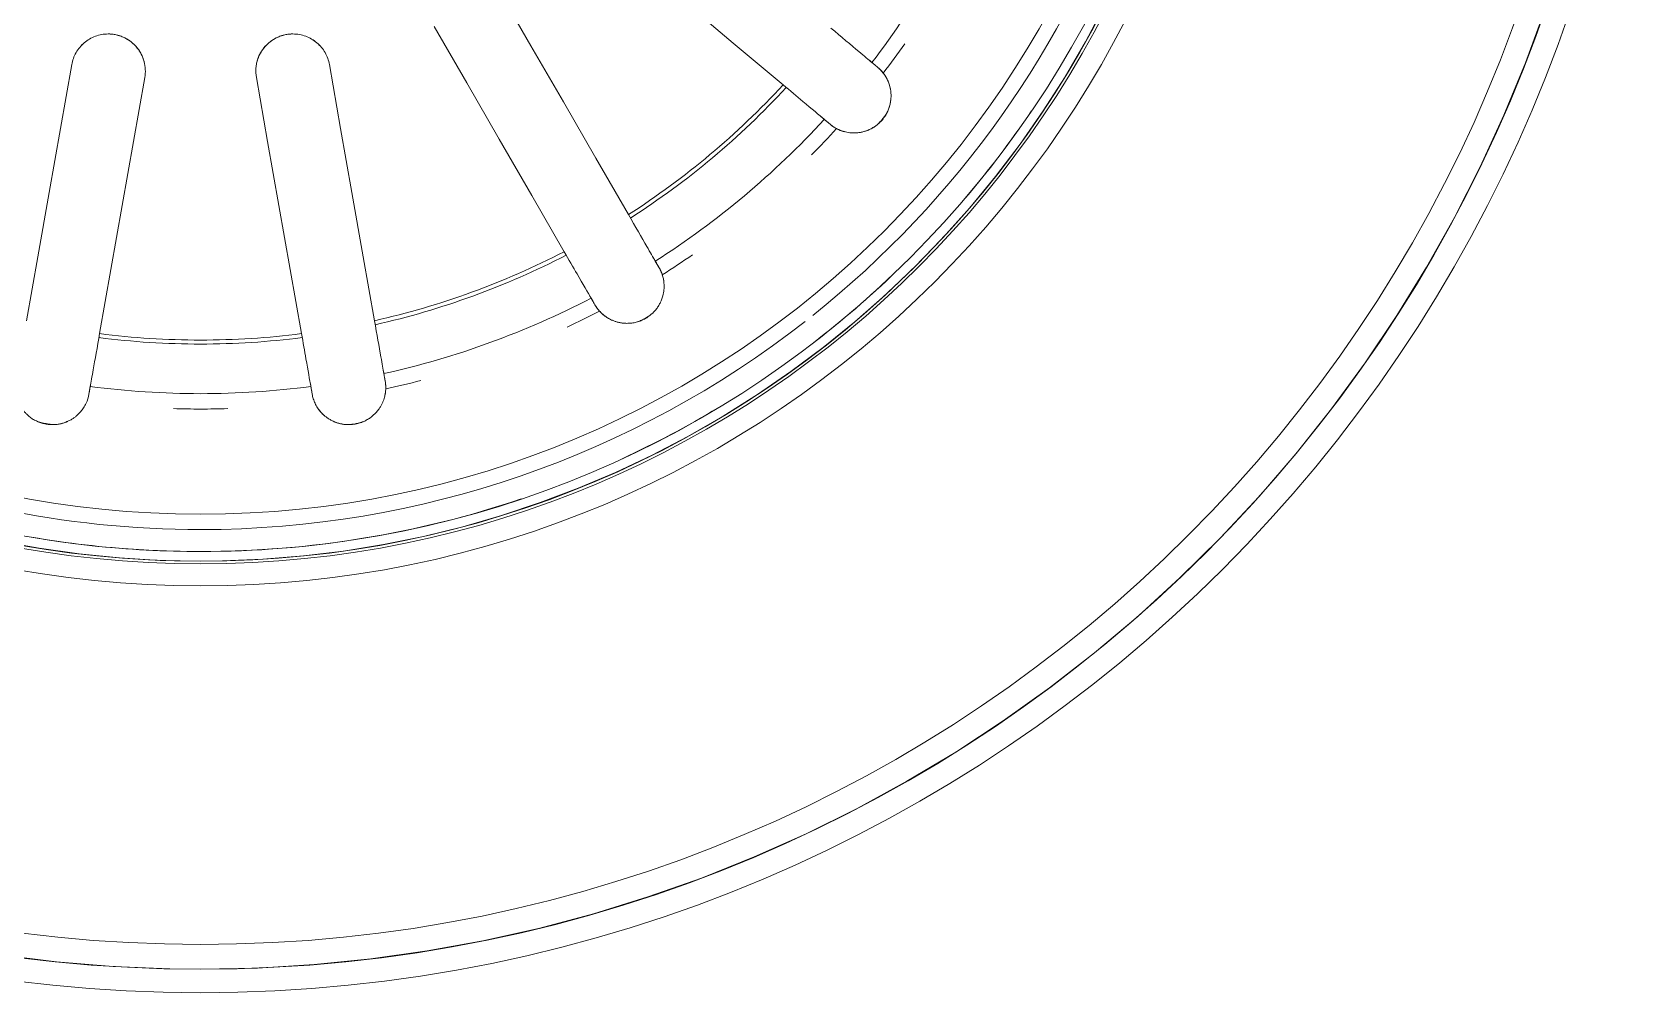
# Model space of a CAD drawing. Header units: millimetres. Extents: x -11245 to 9283, y -22520 to -3800.
# Drawn here: x -6774.4 to -6709.2, y -15068.1 to -15029.3 of the extents above; entities that cross this region are included whole.
import ezdxf

# ---------------------------------------------------------------- set-up
doc = ezdxf.new("R2010")
doc.units = ezdxf.units.MM
doc.layers.add('G-IMPT', color=8, linetype='Continuous', lineweight=9)

msp = doc.modelspace()

# ---------------------------------------------------------------- linework, layer by layer
at = {"layer": 'G-IMPT', "flags": 128}
for points in [[(-6752.114, -15024.62), (-6750.1, -15026.31), (-6748.085, -15028.001), (-6746.071, -15029.691), (-6744.056, -15031.381)], [(-6750.311, -15036.63), (-6751.626, -15034.353), (-6752.941, -15032.075), (-6754.256, -15029.798), (-6755.571, -15027.52)], [(-6731.051, -15028.19), (-6731.822, -15029.638), (-6732.65, -15031.053), (-6733.533, -15032.434), (-6734.472, -15033.779), (-6735.463, -15035.086), (-6736.506, -15036.351), (-6737.599, -15037.574), (-6738.739, -15038.752), (-6739.926, -15039.884), (-6741.157, -15040.967), (-6742.431, -15042), (-6743.745, -15042.982), (-6745.096, -15043.91), (-6746.485, -15044.783), (-6747.906, -15045.6), (-6749.36, -15046.36), (-6750.842, -15047.061), (-6752.352, -15047.702), (-6753.886, -15048.282), (-6755.441, -15048.8), (-6757.017, -15049.256), (-6758.609, -15049.648), (-6760.216, -15049.977), (-6761.834, -15050.24), (-6763.462, -15050.439), (-6765.096, -15050.573), (-6766.735, -15050.641), (-6767.62, -15050.651)], [(-6767.62, -15067.151), (-6765.321, -15067.105), (-6763.025, -15066.967), (-6760.737, -15066.737), (-6758.459, -15066.416), (-6756.197, -15066.005), (-6753.952, -15065.503), (-6751.73, -15064.911), (-6749.532, -15064.232), (-6747.364, -15063.465), (-6745.229, -15062.612), (-6743.129, -15061.674), (-6741.068, -15060.653), (-6739.049, -15059.55), (-6737.077, -15058.368), (-6735.153, -15057.108), (-6733.281, -15055.771), (-6731.464, -15054.361), (-6729.705, -15052.88), (-6728.007, -15051.329), (-6726.372, -15049.711), (-6724.803, -15048.03), (-6723.303, -15046.287), (-6721.873, -15044.485), (-6720.517, -15042.628), (-6719.235, -15040.718), (-6718.032, -15038.758), (-6716.907, -15036.752), (-6715.864, -15034.703), (-6714.904, -15032.613), (-6714.028, -15030.486), (-6713.237, -15028.327)], [(-6758.169, -15029.02), (-6756.854, -15031.298), (-6755.539, -15033.575), (-6754.224, -15035.853), (-6752.909, -15038.13)], [(-6774.657, -15040.923), (-6774.201, -15038.333), (-6773.744, -15035.743), (-6773.287, -15033.154), (-6772.831, -15030.564)], [(-6760.583, -15040.923), (-6761.039, -15038.333), (-6761.496, -15035.743), (-6761.953, -15033.154), (-6762.409, -15030.564)], [(-6740.227, -15030.678), (-6740.346, -15030.578), (-6740.464, -15030.479)], [(-6769.876, -15031.085), (-6770.333, -15033.675), (-6770.79, -15036.264), (-6771.246, -15038.854), (-6771.703, -15041.444)], [(-6765.364, -15031.085), (-6764.907, -15033.675), (-6764.45, -15036.264), (-6763.994, -15038.854), (-6763.537, -15041.444)], [(-6742.393, -15032.777), (-6742.274, -15032.877), (-6742.156, -15032.976)], [(-6749.071, -15038.779), (-6749.148, -15038.645), (-6749.226, -15038.511)], [(-6751.824, -15040.011), (-6751.746, -15040.145), (-6751.669, -15040.279)], [(-6760.152, -15043.366), (-6760.179, -15043.214), (-6760.206, -15043.061)], [(-6772.08, -15043.582), (-6772.107, -15043.735), (-6772.134, -15043.887)], [(-6763.16, -15043.582), (-6763.133, -15043.735), (-6763.106, -15043.887)], [(-6767.62, -15050.651), (-6769.26, -15050.618), (-6770.897, -15050.52), (-6772.528, -15050.356), (-6774.152, -15050.127), (-6775.766, -15049.834)], [(-6775.734, -15066.575), (-6773.452, -15066.854), (-6771.159, -15067.042), (-6768.862, -15067.137), (-6767.62, -15067.151)]]:
    msp.add_lwpolyline(points, dxfattribs=at)
at = {"layer": 'G-IMPT'}
for radius, start, end in [(57.5, 90, 270), (57.5, 270, 90), (56.5, 90, 270), (56.5, 270, 90), (42, 270, 90), (41.108, 90, 270), (41.108, 270, 90), (40.608, 90, 270), (40.608, 270, 90), (39.099, 90, 270), (39.099, 270, 90), (58.454, 180, 360), (57.5, 180, 0), (42, 180, 270), (41, 180, 270), (41, 180, 0), (41, 270, 0), (39.72, 308.57143, 340.71429), (34.223, 322.51205, 337.48795), (34.845, 322.41258, 324.81891), (32.054, 302.68216, 317.31784), (32.216, 302.66873, 317.33127), (34.223, 302.51205, 317.48795), (40.608, 319.65517, 325.86207), (34.845, 315.18135, 317.58742), (32.054, 282.68216, 297.31784), (32.216, 282.66873, 297.33127), (34.845, 302.41258, 304.81891), (40.608, 307.24138, 313.44828), (34.223, 282.51205, 297.48795), (34.845, 295.18135, 297.58742), (39.72, 270, 308.00393), (32.216, 262.66873, 270), (32.054, 262.68216, 270), (32.054, 270, 277.31784), (32.216, 270, 277.33127), (34.223, 262.51205, 270), (34.223, 270, 277.48795), (34.845, 282.41258, 284.81891), (34.845, 268.19574, 270), (34.845, 270, 271.80426), (40.608, 294.82759, 301.03448), (40.608, 270, 288.62069), (39.72, 258.16114, 270), (40.608, 257.58621, 270)]:
    msp.add_arc((-6767.62, -15009.651), radius, start, end, dxfattribs=at)
for points, knots in [([(-6772.831, -15030.564), (-6772.8, -15030.387), (-6772.683, -15030.069), (-6772.402, -15029.726), (-6772.115, -15029.525), (-6771.879, -15029.41), (-6771.622, -15029.342), (-6771.389, -15029.319), (-6771.193, -15029.33), (-6771.026, -15029.358), (-6770.866, -15029.402), (-6770.716, -15029.464), (-6770.568, -15029.544), (-6770.43, -15029.639), (-6770.309, -15029.744), (-6770.196, -15029.867), (-6770.097, -15030), (-6769.989, -15030.184), (-6769.853, -15030.548), (-6769.838, -15030.864), (-6769.876, -15031.085)], [0, 0, 0, 0, 0.111111, 0.222222, 0.277778, 0.333333, 0.388889, 0.444444, 0.479167, 0.513889, 0.548611, 0.583333, 0.618056, 0.652778, 0.6875, 0.722222, 0.756944, 0.791667, 0.861111, 1, 1, 1, 1]), ([(-6772.831, -15030.564), (-6772.801, -15030.394), (-6772.712, -15030.147), (-6772.514, -15029.862), (-6772.331, -15029.676), (-6772.117, -15029.524), (-6771.799, -15029.373), (-6771.358, -15029.292), (-6770.826, -15029.386), (-6770.4, -15029.635), (-6770.149, -15029.914), (-6770.015, -15030.138), (-6769.937, -15030.318), (-6769.901, -15030.443), (-6769.888, -15030.506)], [0, 0, 0, 0, 0.1111111, 0.1666667, 0.2222222, 0.2777778, 0.3333333, 0.4444444, 0.5555556, 0.6666667, 0.75, 0.7916667, 0.8333333, 0.875, 0.875, 0.875, 0.875]), ([(-6762.409, -15030.564), (-6762.439, -15030.394), (-6762.528, -15030.147), (-6762.726, -15029.862), (-6762.909, -15029.676), (-6763.123, -15029.524), (-6763.441, -15029.373), (-6763.882, -15029.292), (-6764.414, -15029.386), (-6764.84, -15029.635), (-6765.091, -15029.914), (-6765.225, -15030.138), (-6765.303, -15030.318), (-6765.357, -15030.505), (-6765.395, -15030.762), (-6765.386, -15030.958), (-6765.364, -15031.085)], [0, 0, 0, 0, 0.111111, 0.166667, 0.222222, 0.277778, 0.333333, 0.444444, 0.555556, 0.666667, 0.75, 0.791667, 0.833333, 0.875, 0.916667, 1, 1, 1, 1]), ([(-6762.409, -15030.564), (-6762.441, -15030.387), (-6762.558, -15030.069), (-6762.838, -15029.726), (-6763.125, -15029.525), (-6763.361, -15029.41), (-6763.618, -15029.342), (-6763.851, -15029.319), (-6764.047, -15029.33), (-6764.214, -15029.358), (-6764.374, -15029.402), (-6764.524, -15029.464), (-6764.673, -15029.544), (-6764.81, -15029.639), (-6764.932, -15029.744), (-6765.044, -15029.867), (-6765.143, -15030), (-6765.251, -15030.184), (-6765.31, -15030.34), (-6765.337, -15030.444)], [0, 0, 0, 0, 0.1111111, 0.2222222, 0.2777778, 0.3333333, 0.3888889, 0.4444444, 0.4791667, 0.5138889, 0.5486111, 0.5833333, 0.6180556, 0.6527778, 0.6875, 0.7222222, 0.7569444, 0.7916667, 0.8611111, 0.8611111, 0.8611111, 0.8611111]), ([(-6740.464, -15030.479), (-6740.6, -15030.366), (-6741.044, -15029.993), (-6741.7, -15029.442), (-6742.128, -15029.083)], [0, 0, 0, 0, 0.4, 1, 1, 1, 1]), ([(-6742.156, -15032.976), (-6742.107, -15033.017), (-6742.002, -15033.094), (-6741.855, -15033.175), (-6741.729, -15033.229), (-6741.631, -15033.262), (-6741.529, -15033.29), (-6741.419, -15033.311), (-6741.306, -15033.324), (-6741.19, -15033.328), (-6741.067, -15033.324), (-6740.934, -15033.307), (-6740.792, -15033.275), (-6740.646, -15033.227), (-6740.496, -15033.159), (-6740.347, -15033.071), (-6740.19, -15032.951), (-6740.039, -15032.796), (-6739.913, -15032.62), (-6739.821, -15032.445), (-6739.759, -15032.282), (-6739.718, -15032.122), (-6739.698, -15031.982), (-6739.689, -15031.836), (-6739.695, -15031.7), (-6739.713, -15031.568), (-6739.737, -15031.454), (-6739.77, -15031.345), (-6739.809, -15031.241), (-6739.854, -15031.145), (-6739.904, -15031.054), (-6739.979, -15030.94), (-6740.085, -15030.808), (-6740.179, -15030.719), (-6740.227, -15030.678)], [0, 0, 0, 0, 0.055556, 0.111111, 0.138889, 0.166667, 0.194444, 0.222222, 0.25, 0.277778, 0.305556, 0.333333, 0.361111, 0.388889, 0.416667, 0.444444, 0.472222, 0.5, 0.527778, 0.555556, 0.583333, 0.611111, 0.638889, 0.659722, 0.694444, 0.722222, 0.75, 0.777778, 0.805556, 0.833333, 0.861111, 0.888889, 0.944444, 1, 1, 1, 1]), ([(-6744.056, -15031.381), (-6743.771, -15031.62), (-6743.099, -15032.185), (-6742.596, -15032.607), (-6742.393, -15032.777)], [0, 0, 0, 0, 0.4, 1, 1, 1, 1]), ([(-6739.718, -15031.545), (-6739.724, -15031.512), (-6739.738, -15031.449), (-6739.765, -15031.359), (-6739.796, -15031.274), (-6739.843, -15031.165), (-6739.91, -15031.039), (-6739.974, -15030.948), (-6740.008, -15030.905)], [0.7777778, 0.7777778, 0.7777778, 0.7777778, 0.8055556, 0.8333333, 0.8611111, 0.8888889, 0.9444444, 1, 1, 1, 1]), ([(-6749.226, -15038.511), (-6749.314, -15038.358), (-6749.604, -15037.856), (-6750.032, -15037.114), (-6750.311, -15036.63)], [0, 0, 0, 0, 0.4, 1, 1, 1, 1]), ([(-6752.909, -15038.13), (-6752.724, -15038.452), (-6752.284, -15039.213), (-6751.956, -15039.781), (-6751.824, -15040.011)], [0, 0, 0, 0, 0.4, 1, 1, 1, 1]), ([(-6751.669, -15040.279), (-6751.637, -15040.334), (-6751.565, -15040.442), (-6751.454, -15040.569), (-6751.354, -15040.662), (-6751.274, -15040.727), (-6751.188, -15040.788), (-6751.092, -15040.845), (-6750.99, -15040.896), (-6750.882, -15040.94), (-6750.765, -15040.978), (-6750.634, -15041.007), (-6750.49, -15041.026), (-6750.337, -15041.031), (-6750.172, -15041.019), (-6750.002, -15040.987), (-6749.814, -15040.927), (-6749.619, -15040.833), (-6749.439, -15040.711), (-6749.293, -15040.578), (-6749.18, -15040.447), (-6749.086, -15040.31), (-6749.02, -15040.186), (-6748.961, -15040.051), (-6748.92, -15039.921), (-6748.892, -15039.791), (-6748.876, -15039.676), (-6748.869, -15039.562), (-6748.871, -15039.45), (-6748.88, -15039.345), (-6748.896, -15039.243), (-6748.927, -15039.11), (-6748.981, -15038.95), (-6749.039, -15038.834), (-6749.071, -15038.779)], [0, 0, 0, 0, 0.055556, 0.111111, 0.138889, 0.166667, 0.194444, 0.222222, 0.25, 0.277778, 0.305556, 0.333333, 0.361111, 0.388889, 0.416667, 0.444444, 0.472222, 0.5, 0.527778, 0.555556, 0.583333, 0.611111, 0.638889, 0.659722, 0.694444, 0.722222, 0.75, 0.777778, 0.805556, 0.833333, 0.861111, 0.888889, 0.944444, 1, 1, 1, 1]), ([(-6751.483, -15040.534), (-6751.447, -15040.575), (-6751.369, -15040.654), (-6751.256, -15040.742), (-6751.157, -15040.807), (-6751.078, -15040.853), (-6750.995, -15040.895), (-6750.934, -15040.919), (-6750.903, -15040.931)], [0, 0, 0, 0, 0.0555556, 0.1111111, 0.1388889, 0.1666667, 0.1944444, 0.2222222, 0.2222222, 0.2222222, 0.2222222]), ([(-6760.206, -15043.061), (-6760.236, -15042.888), (-6760.337, -15042.317), (-6760.486, -15041.473), (-6760.583, -15040.923)], [0, 0, 0, 0, 0.4, 1, 1, 1, 1]), ([(-6772.08, -15043.582), (-6772.049, -15043.409), (-6771.949, -15042.838), (-6771.8, -15041.994), (-6771.703, -15041.444)], [0, 0, 0, 0, 0.4, 1, 1, 1, 1]), ([(-6763.537, -15041.444), (-6763.473, -15041.81), (-6763.32, -15042.675), (-6763.206, -15043.321), (-6763.16, -15043.582)], [0, 0, 0, 0, 0.4, 1, 1, 1, 1]), ([(-6772.134, -15043.887), (-6772.155, -15044.016), (-6772.216, -15044.204), (-6772.331, -15044.415), (-6772.412, -15044.532), (-6772.483, -15044.617), (-6772.561, -15044.7), (-6772.647, -15044.781), (-6772.744, -15044.859), (-6772.857, -15044.926), (-6772.988, -15044.99), (-6773.133, -15045.053), (-6773.293, -15045.101), (-6773.461, -15045.125), (-6773.654, -15045.118), (-6773.87, -15045.09), (-6774.083, -15045.042), (-6774.266, -15044.982), (-6774.415, -15044.903), (-6774.549, -15044.803), (-6774.654, -15044.703), (-6774.756, -15044.597), (-6774.842, -15044.496), (-6774.912, -15044.382), (-6774.965, -15044.276), (-6775.01, -15044.171), (-6775.048, -15044.067), (-6775.083, -15043.93), (-6775.119, -15043.692), (-6775.112, -15043.495), (-6775.088, -15043.366)], [0, 0, 0, 0, 0.111111, 0.166667, 0.194444, 0.222222, 0.25, 0.277778, 0.305556, 0.333333, 0.361111, 0.388889, 0.416667, 0.444444, 0.472222, 0.5, 0.527778, 0.555556, 0.583333, 0.611111, 0.638889, 0.659722, 0.694444, 0.722222, 0.75, 0.777778, 0.805556, 0.833333, 0.888889, 1, 1, 1, 1]), ([(-6763.106, -15043.887), (-6763.095, -15043.95), (-6763.065, -15044.076), (-6763.004, -15044.233), (-6762.942, -15044.355), (-6762.889, -15044.444), (-6762.828, -15044.53), (-6762.758, -15044.617), (-6762.679, -15044.7), (-6762.593, -15044.778), (-6762.496, -15044.853), (-6762.383, -15044.926), (-6762.254, -15044.993), (-6762.112, -15045.05), (-6761.953, -15045.094), (-6761.782, -15045.123), (-6761.585, -15045.131), (-6761.369, -15045.109), (-6761.159, -15045.056), (-6760.977, -15044.981), (-6760.825, -15044.896), (-6760.69, -15044.8), (-6760.585, -15044.706), (-6760.484, -15044.599), (-6760.401, -15044.491), (-6760.33, -15044.379), (-6760.276, -15044.276), (-6760.23, -15044.171), (-6760.194, -15044.066), (-6760.166, -15043.963), (-6760.147, -15043.862), (-6760.13, -15043.727), (-6760.126, -15043.558), (-6760.141, -15043.429), (-6760.152, -15043.366)], [0, 0, 0, 0, 0.055556, 0.111111, 0.138889, 0.166667, 0.194444, 0.222222, 0.25, 0.277778, 0.305556, 0.333333, 0.361111, 0.388889, 0.416667, 0.444444, 0.472222, 0.5, 0.527778, 0.555556, 0.583333, 0.611111, 0.638889, 0.659722, 0.694444, 0.722222, 0.75, 0.777778, 0.805556, 0.833333, 0.861111, 0.888889, 0.944444, 1, 1, 1, 1])]:
    msp.add_open_spline(points, degree=3, knots=knots, dxfattribs=at)
for points in [[(-6740.587, -15030.376), (-6740.456, -15030.486), (-6740.335, -15030.587), (-6740.227, -15030.678)], [(-6740.227, -15030.678), (-6740.183, -15030.715), (-6740.102, -15030.792), (-6740.037, -15030.868), (-6740.008, -15030.905)], [(-6740.785, -15033.271), (-6740.746, -15033.259), (-6740.665, -15033.231), (-6740.537, -15033.179), (-6740.409, -15033.113), (-6740.288, -15033.029), (-6740.169, -15032.918), (-6740.048, -15032.785), (-6739.938, -15032.643), (-6739.85, -15032.506), (-6739.789, -15032.373), (-6739.746, -15032.235), (-6739.718, -15032.1), (-6739.704, -15032.016), (-6739.699, -15031.976)], [(-6742.156, -15032.976), (-6742.264, -15032.885), (-6742.384, -15032.784), (-6742.515, -15032.675)], [(-6741.894, -15033.152), (-6741.935, -15033.13), (-6742.021, -15033.08), (-6742.111, -15033.014), (-6742.156, -15032.976)], [(-6741.894, -15033.152), (-6741.846, -15033.179), (-6741.745, -15033.226), (-6741.636, -15033.261), (-6741.579, -15033.276)], [(-6749.306, -15038.372), (-6749.22, -15038.52), (-6749.142, -15038.656), (-6749.071, -15038.779)], [(-6749.071, -15038.779), (-6749.042, -15038.829), (-6748.992, -15038.929), (-6748.957, -15039.022), (-6748.943, -15039.067)], [(-6748.876, -15039.398), (-6748.881, -15039.34), (-6748.896, -15039.226), (-6748.925, -15039.119), (-6748.943, -15039.067)], [(-6751.669, -15040.279), (-6751.74, -15040.156), (-6751.818, -15040.02), (-6751.904, -15039.872)], [(-6751.483, -15040.534), (-6751.515, -15040.499), (-6751.578, -15040.422), (-6751.64, -15040.329), (-6751.669, -15040.279)], [(-6749.931, -15040.963), (-6749.882, -15040.946), (-6749.782, -15040.904), (-6749.623, -15040.821), (-6749.471, -15040.724), (-6749.385, -15040.659), (-6749.346, -15040.625)], [(-6760.233, -15042.904), (-6760.204, -15043.073), (-6760.176, -15043.227), (-6760.152, -15043.366)], [(-6772.052, -15043.425), (-6772.082, -15043.594), (-6772.109, -15043.748), (-6772.134, -15043.887)], [(-6763.106, -15043.887), (-6763.131, -15043.748), (-6763.158, -15043.593), (-6763.188, -15043.425)], [(-6760.18, -15044.015), (-6760.165, -15043.959), (-6760.141, -15043.847), (-6760.131, -15043.736), (-6760.13, -15043.681)], [(-6760.152, -15043.366), (-6760.142, -15043.424), (-6760.129, -15043.534), (-6760.128, -15043.634), (-6760.13, -15043.681)], [(-6772.382, -15044.487), (-6772.399, -15044.511), (-6772.435, -15044.559), (-6772.493, -15044.628), (-6772.557, -15044.695), (-6772.605, -15044.74), (-6772.63, -15044.761)], [(-6762.858, -15044.487), (-6762.841, -15044.511), (-6762.805, -15044.559), (-6762.747, -15044.629), (-6762.683, -15044.697), (-6762.635, -15044.74), (-6762.61, -15044.762)], [(-6772.993, -15044.994), (-6773.031, -15045.011), (-6773.11, -15045.043), (-6773.239, -15045.082), (-6773.38, -15045.111), (-6773.529, -15045.127), (-6773.694, -15045.128), (-6773.871, -15045.108), (-6774.045, -15045.066), (-6774.148, -15045.028), (-6774.197, -15045.008)], [(-6762.246, -15044.994), (-6762.208, -15045.01), (-6762.128, -15045.04), (-6761.997, -15045.083), (-6761.856, -15045.115), (-6761.71, -15045.128), (-6761.547, -15045.12), (-6761.369, -15045.096), (-6761.194, -15045.057), (-6761.09, -15045.025), (-6761.042, -15045.007)]]:
    msp.add_open_spline(points, degree=3, dxfattribs=at)

doc.saveas('drawing.dxf')
